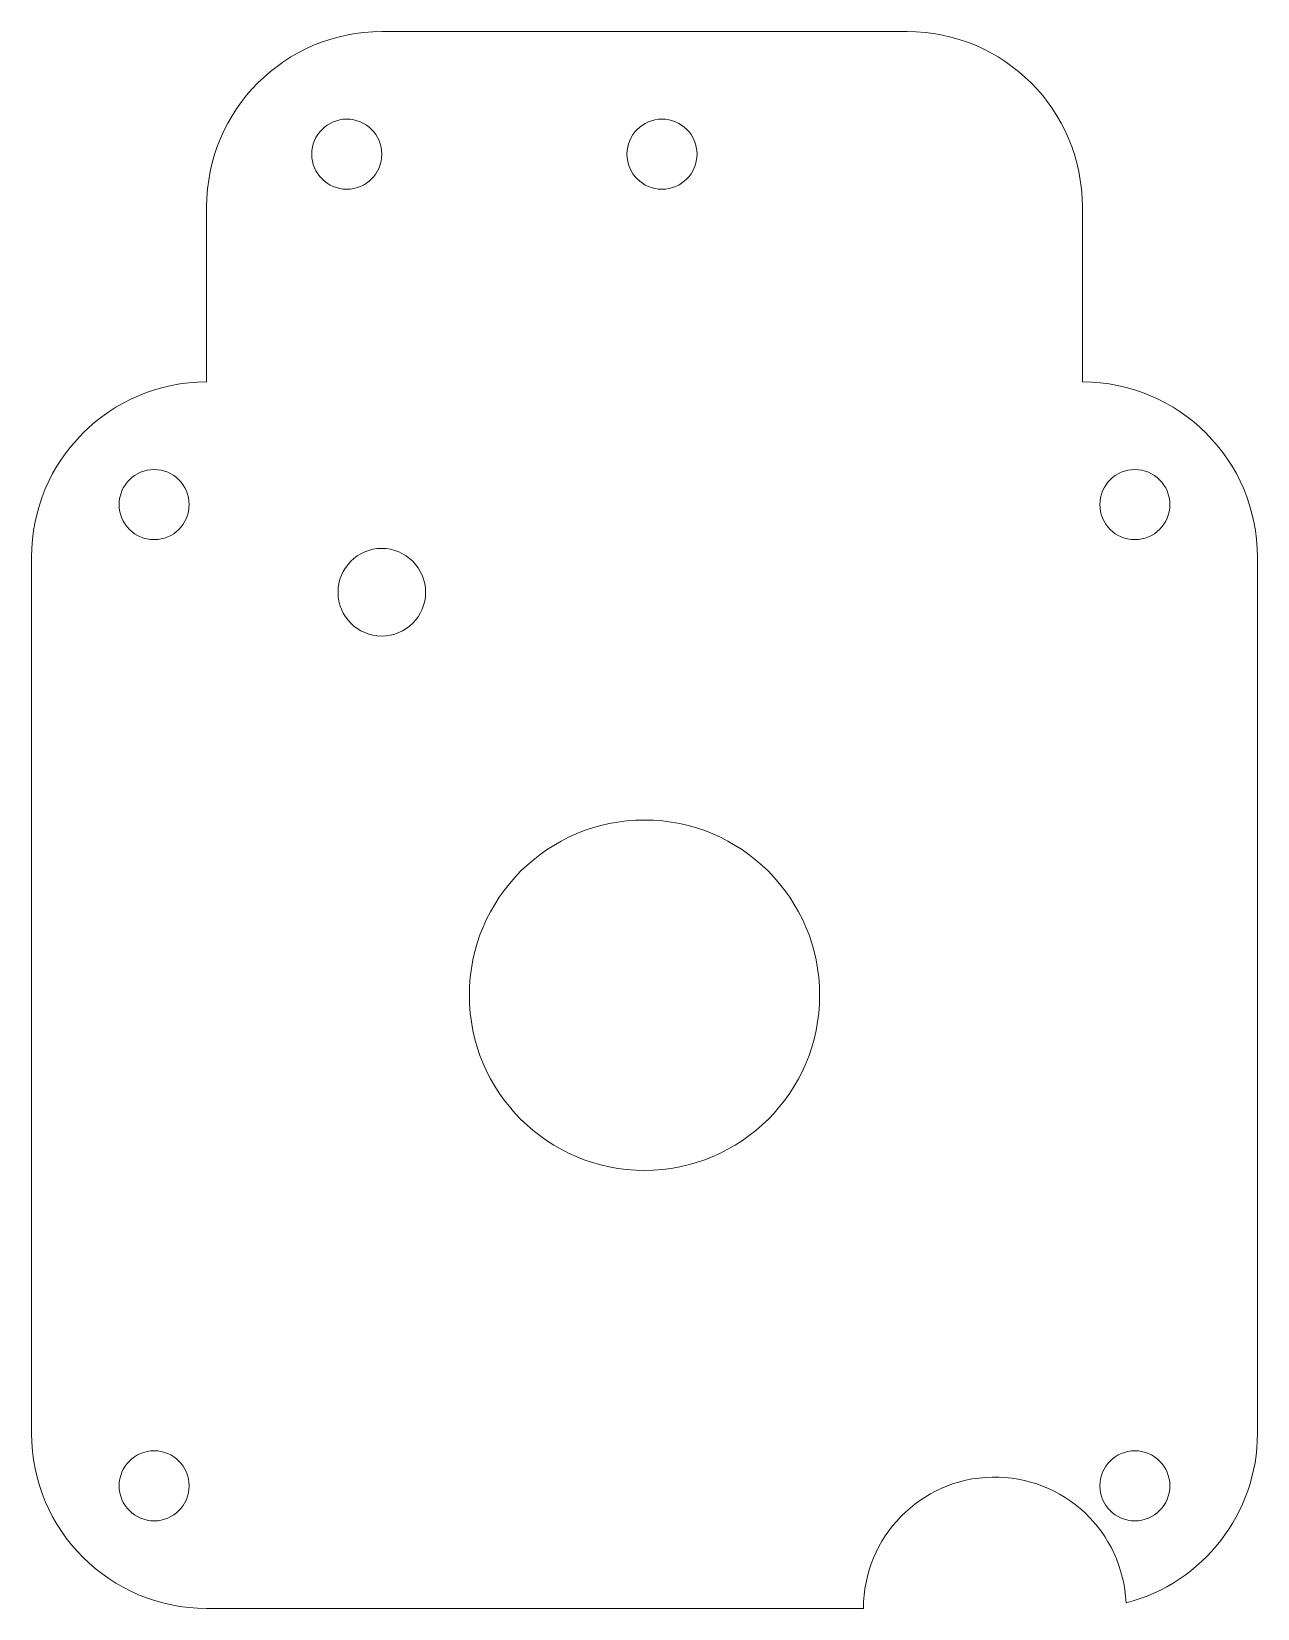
# Model space of a CAD drawing. Header units: millimetres. Extents: x -70 to 0, y 0 to 90.
import ezdxf

# ---------------------------------------------------------------- set-up
doc = ezdxf.new("R2010")
doc.units = ezdxf.units.MM

msp = doc.modelspace()

# ---------------------------------------------------------------- linework, layer by layer
at = {"color": 7, "linetype": 'Continuous', "lineweight": 15}
for p, q in [((-50, 90), (-20, 90)), ((-60, 70), (-60, 80)), ((-10, 80), (-10, 70)), ((-70, 10), (-70, 60)), ((0, 60), (0, 10)), ((-22.5, 0), (-60, 0))]:
    msp.add_line(p, q, dxfattribs=at)
for centre, radius in [((-52, 83), 2), ((-34, 83), 2), ((-63, 63), 2), ((-7, 63), 2), ((-50, 58), 2.5), ((-35, 35), 10), ((-63, 7), 2), ((-7, 7), 2)]:
    msp.add_circle(centre, radius, dxfattribs=at)
for centre, radius, start, end in [((-50, 80), 10, 90, 180), ((-20, 80), 10, 0, 90), ((-60, 60), 10, 90, 180), ((-10, 60), 10, 0, 90), ((-60, 10), 10, 180, 270), ((-10, 10), 10, 284.43815, 0), ((-15, 0), 7.5, 2.41345, 180)]:
    msp.add_arc(centre, radius, start, end, dxfattribs=at)

doc.saveas('drawing.dxf')
